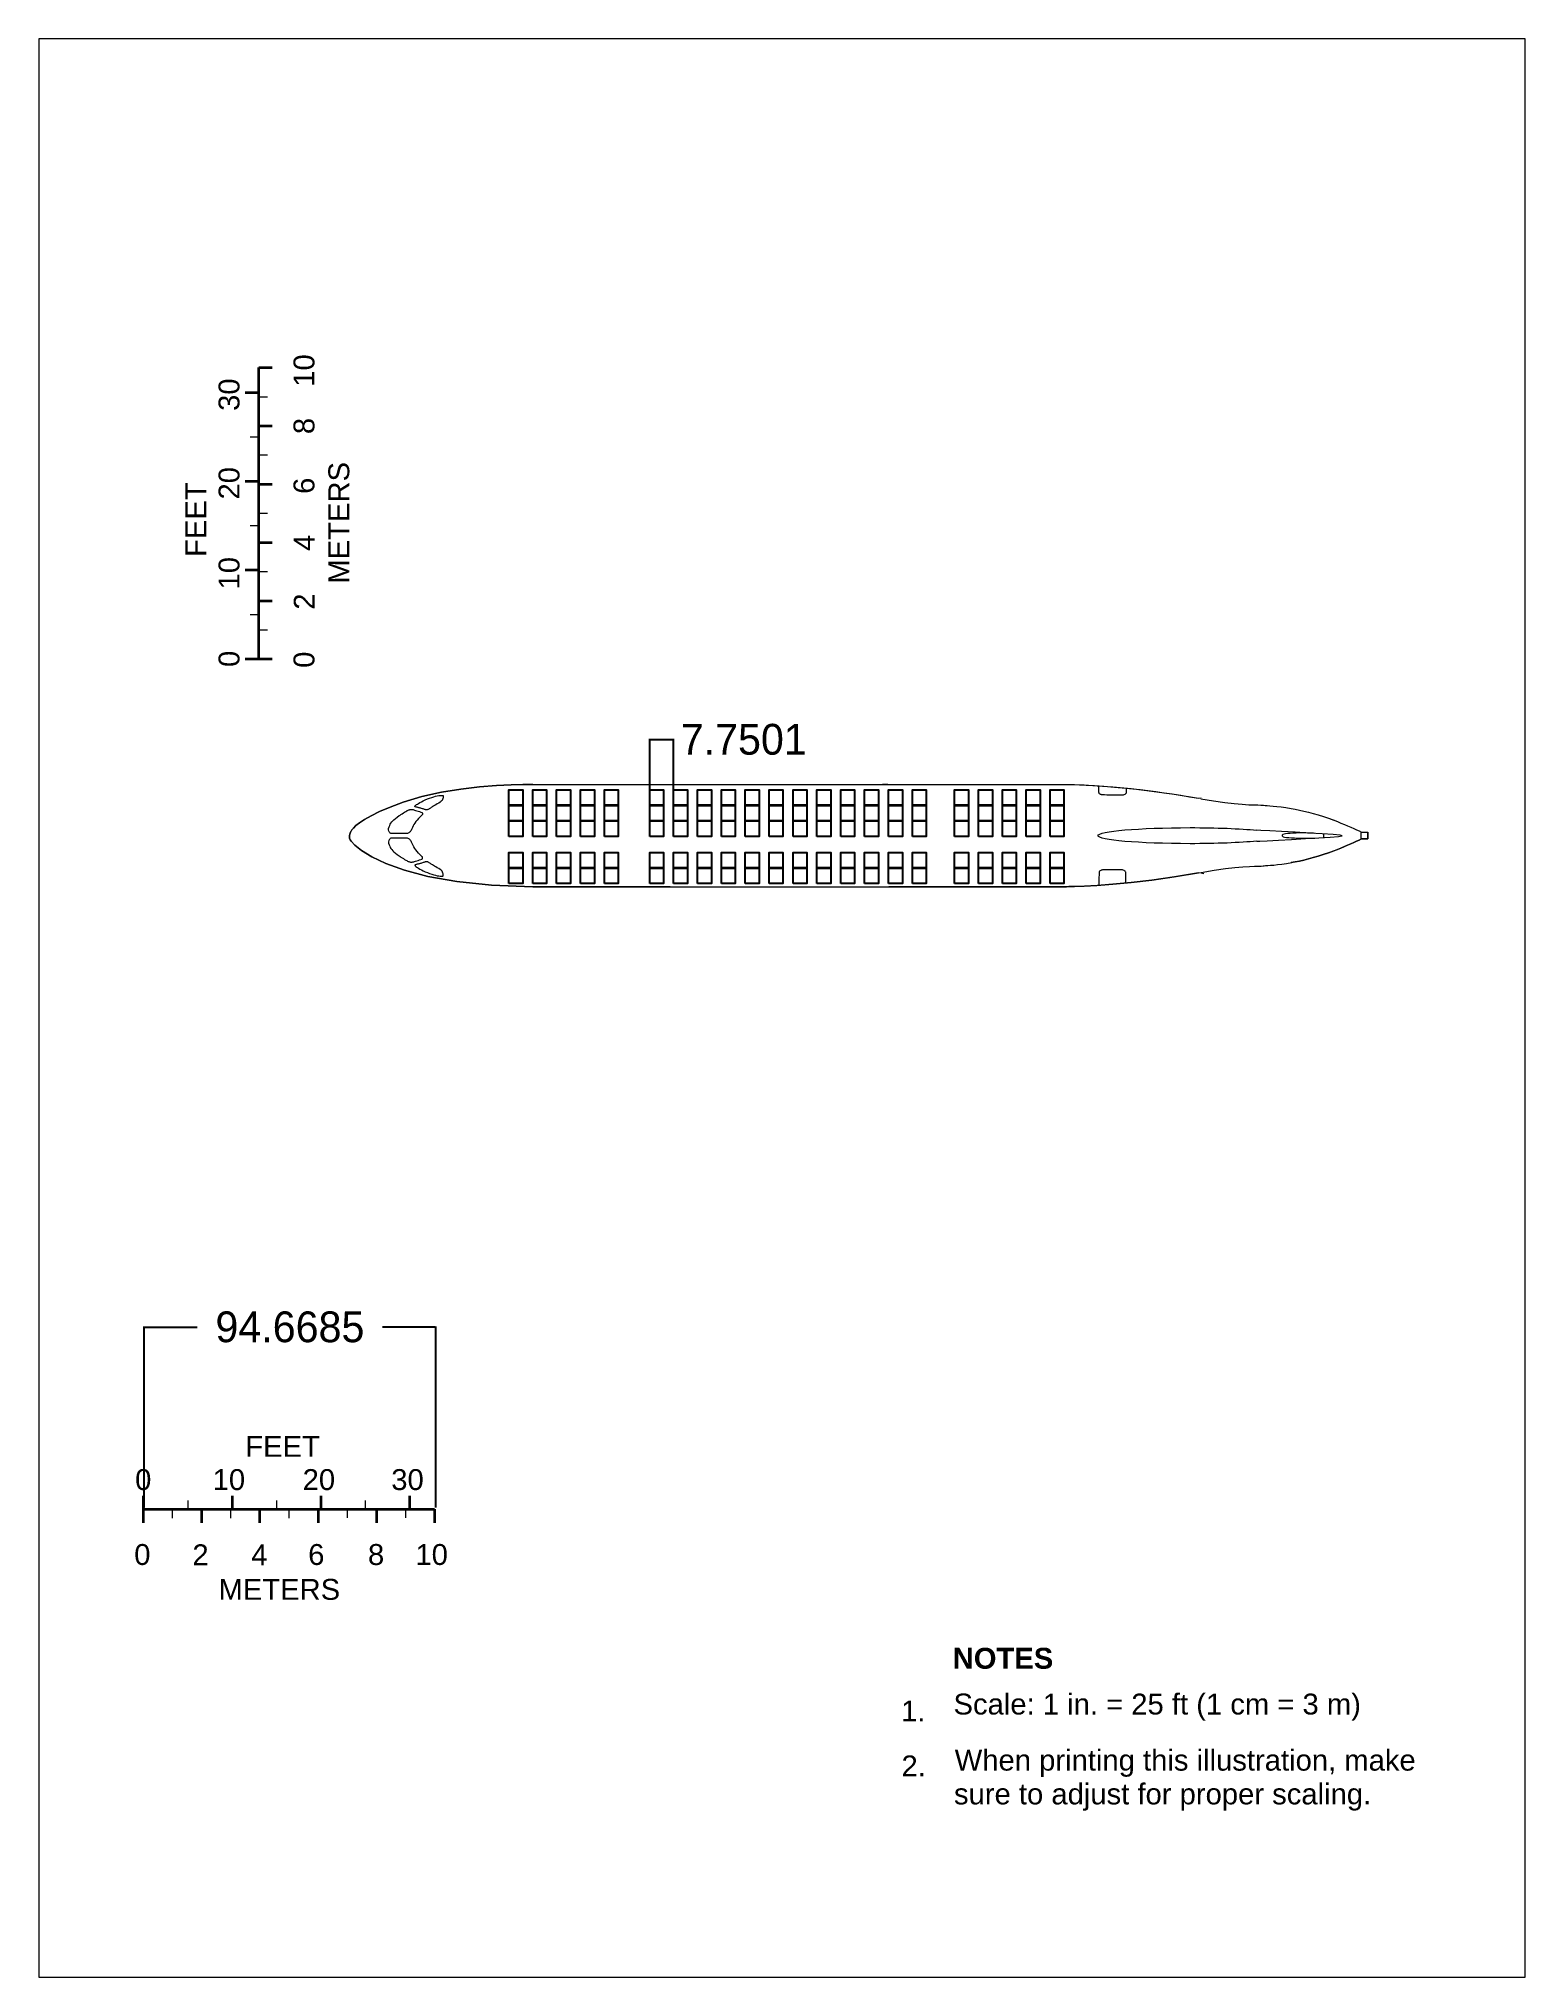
# Model space of a CAD drawing. Header units: inches. Extents: x 65 to 547, y 81 to 711.
import ezdxf

# ---------------------------------------------------------------- set-up
doc = ezdxf.new("R2010")
doc.units = ezdxf.units.IN
doc.header["$MEASUREMENT"] = 0
doc.layers.add('Layer 1', color=7, linetype='Continuous')
doc.dimstyles.get("Standard").update_dxf_attribs({"dimtxt": 0.18, "dimasz": 0.18, "dimexe": 0.18, "dimexo": 0.0625, "dimgap": 0.09, "dimtad": 0, "dimtih": 1, "dimtoh": 1, "dimdec": 4, "dimzin": 0, "dimdsep": 46, "dimtxsty": 'Standard', "dimcen": 0.09, "dimadec": 0, "dimazin": 0, "dimtfac": 1, "dimtdec": 4, "dimtofl": 0, "dimtmove": 0, "dimatfit": 3, "dimfxl": 1, "dimtolj": 1, "dimtzin": 0, "dimarcsym": 0})

# ---------------------------------------------------------------- blocks, each defined once
blk = doc.blocks.new('*D4')
at = {"color": 0, "lineweight": -2, "transparency": 16777216}
for p, q in [((98.97, 233.83), (98.97, 292.61)), ((99.15, 292.43), (116.21, 292.43)), ((193.46, 292.43), (176.39, 292.43)), ((193.64, 233.83), (193.64, 292.61))]:
    blk.add_line(p, q, dxfattribs=at)
at = {"color": 0, "transparency": 16777216}
for points in [[(99.15, 292.46), (99.15, 292.4), (98.97, 292.43)], [(193.46, 292.46), (193.46, 292.4), (193.64, 292.43)]]:
    blk.add_solid(points, dxfattribs=at)
at = {"layer": 'Defpoints', "color": 0, "transparency": 16777216}
for p in [(193.64, 292.43), (98.97, 233.77), (193.64, 233.77)]:
    blk.add_point(p, dxfattribs=at)
at = {"color": 0, "transparency": 16777216, "insert": (146.3, 292.43), "char_height": 10, "attachment_point": 5}
blk.add_mtext('\\A1;94.6685', dxfattribs=at)
blk = doc.blocks.new('*D12')
at = {"color": 0, "lineweight": -2, "transparency": 16777216}
for p, q in [((263.07, 466.88), (263.07, 483.35)), ((263.25, 483.17), (270.64, 483.17)), ((270.82, 466.88), (270.82, 483.35)), ((270.82, 483.17), (271, 483.17))]:
    blk.add_line(p, q, dxfattribs=at)
at = {"color": 0, "transparency": 16777216}
for points in [[(263.25, 483.2), (263.25, 483.14), (263.07, 483.17)], [(270.64, 483.2), (270.64, 483.14), (270.82, 483.17)]]:
    blk.add_solid(points, dxfattribs=at)
at = {"layer": 'Defpoints', "color": 0, "transparency": 16777216}
for p in [(270.82, 483.17), (263.07, 466.82), (270.82, 466.82)]:
    blk.add_point(p, dxfattribs=at)
at = {"color": 0, "transparency": 16777216, "insert": (293.59, 483.17), "char_height": 10, "attachment_point": 5}
blk.add_mtext('\\A1;7.7501', dxfattribs=at)

msp = doc.modelspace()

# ---------------------------------------------------------------- linework, layer by layer
for points in [[(217.35897, 461.81985), (217.35897, 466.81985), (221.85897, 466.81985), (221.85897, 461.81985)], [(225.10907, 461.81985), (225.10907, 466.81985), (229.60907, 466.81985), (229.60907, 461.81985)], [(232.85917, 461.81985), (232.85917, 466.81985), (237.35917, 466.81985), (237.35917, 461.81985)], [(240.60927, 461.81985), (240.60927, 466.81985), (245.10927, 466.81985), (245.10927, 461.81985)], [(248.35937, 461.81985), (248.35937, 466.81985), (252.85937, 466.81985), (252.85937, 461.81985)], [(263.07317, 461.81985), (263.07317, 466.81985), (267.57317, 466.81985), (267.57317, 461.81985)], [(270.82327, 461.81985), (270.82327, 466.81985), (275.32327, 466.81985), (275.32327, 461.81985)], [(278.57337, 461.81985), (278.57337, 466.81985), (283.07337, 466.81985), (283.07337, 461.81985)], [(286.32347, 461.81985), (286.32347, 466.81985), (290.82347, 466.81985), (290.82347, 461.81985)], [(294.07357, 461.81985), (294.07357, 466.81985), (298.57357, 466.81985), (298.57357, 461.81985)], [(301.82367, 461.81985), (301.82367, 466.81985), (306.32367, 466.81985), (306.32367, 461.81985)], [(309.57378, 461.81985), (309.57378, 466.81985), (314.07378, 466.81985), (314.07378, 461.81985)], [(317.32388, 461.81985), (317.32388, 466.81985), (321.82388, 466.81985), (321.82388, 461.81985)], [(325.07398, 461.81985), (325.07398, 466.81985), (329.57398, 466.81985), (329.57398, 461.81985)], [(332.82408, 461.81985), (332.82408, 466.81985), (337.32408, 466.81985), (337.32408, 461.81985)], [(340.57418, 461.81985), (340.57418, 466.81985), (345.07418, 466.81985), (345.07418, 461.81985)], [(348.32428, 461.81985), (348.32428, 466.81985), (352.82428, 466.81985), (352.82428, 461.81985)], [(362.01327, 461.81985), (362.01327, 466.81985), (366.51327, 466.81985), (366.51327, 461.81985)], [(369.76337, 461.81985), (369.76337, 466.81985), (374.26337, 466.81985), (374.26337, 461.81985)], [(377.51347, 461.81985), (377.51347, 466.81985), (382.01347, 466.81985), (382.01347, 461.81985)], [(385.26357, 461.81985), (385.26357, 466.81985), (389.76357, 466.81985), (389.76357, 461.81985)], [(393.01367, 461.81985), (393.01367, 466.81985), (397.51367, 466.81985), (397.51367, 461.81985)], [(217.35897, 456.76632), (217.35897, 461.76632), (221.85897, 461.76632), (221.85897, 456.76632)], [(225.10907, 456.76632), (225.10907, 461.76632), (229.60907, 461.76632), (229.60907, 456.76632)], [(232.85917, 456.76632), (232.85917, 461.76632), (237.35917, 461.76632), (237.35917, 456.76632)], [(240.60927, 456.76632), (240.60927, 461.76632), (245.10927, 461.76632), (245.10927, 456.76632)], [(248.35937, 456.76632), (248.35937, 461.76632), (252.85937, 461.76632), (252.85937, 456.76632)], [(263.07317, 456.76632), (263.07317, 461.76632), (267.57317, 461.76632), (267.57317, 456.76632)], [(270.82327, 456.76632), (270.82327, 461.76632), (275.32327, 461.76632), (275.32327, 456.76632)], [(278.57337, 456.76632), (278.57337, 461.76632), (283.07337, 461.76632), (283.07337, 456.76632)], [(286.32347, 456.76632), (286.32347, 461.76632), (290.82347, 461.76632), (290.82347, 456.76632)], [(294.07357, 456.76632), (294.07357, 461.76632), (298.57357, 461.76632), (298.57357, 456.76632)], [(301.82367, 456.76632), (301.82367, 461.76632), (306.32367, 461.76632), (306.32367, 456.76632)], [(309.57378, 456.76632), (309.57378, 461.76632), (314.07378, 461.76632), (314.07378, 456.76632)], [(317.32388, 456.76632), (317.32388, 461.76632), (321.82388, 461.76632), (321.82388, 456.76632)], [(325.07398, 456.76632), (325.07398, 461.76632), (329.57398, 461.76632), (329.57398, 456.76632)], [(332.82408, 456.76632), (332.82408, 461.76632), (337.32408, 461.76632), (337.32408, 456.76632)], [(340.57418, 456.76632), (340.57418, 461.76632), (345.07418, 461.76632), (345.07418, 456.76632)], [(348.32428, 456.76632), (348.32428, 461.76632), (352.82428, 461.76632), (352.82428, 456.76632)], [(362.01327, 456.76632), (362.01327, 461.76632), (366.51327, 461.76632), (366.51327, 456.76632)], [(369.76337, 456.76632), (369.76337, 461.76632), (374.26337, 461.76632), (374.26337, 456.76632)], [(377.51347, 456.76632), (377.51347, 461.76632), (382.01347, 461.76632), (382.01347, 456.76632)], [(385.26357, 456.76632), (385.26357, 461.76632), (389.76357, 461.76632), (389.76357, 456.76632)], [(393.01367, 456.76632), (393.01367, 461.76632), (397.51367, 461.76632), (397.51367, 456.76632)], [(217.35897, 451.7128), (217.35897, 456.7128), (221.85897, 456.7128), (221.85897, 451.7128)], [(225.10907, 451.7128), (225.10907, 456.7128), (229.60907, 456.7128), (229.60907, 451.7128)], [(232.85917, 451.7128), (232.85917, 456.7128), (237.35917, 456.7128), (237.35917, 451.7128)], [(240.60927, 451.7128), (240.60927, 456.7128), (245.10927, 456.7128), (245.10927, 451.7128)], [(248.35937, 451.7128), (248.35937, 456.7128), (252.85937, 456.7128), (252.85937, 451.7128)], [(263.07317, 451.7128), (263.07317, 456.7128), (267.57317, 456.7128), (267.57317, 451.7128)], [(270.82327, 451.7128), (270.82327, 456.7128), (275.32327, 456.7128), (275.32327, 451.7128)], [(278.57337, 451.7128), (278.57337, 456.7128), (283.07337, 456.7128), (283.07337, 451.7128)], [(286.32347, 451.7128), (286.32347, 456.7128), (290.82347, 456.7128), (290.82347, 451.7128)], [(294.07357, 451.7128), (294.07357, 456.7128), (298.57357, 456.7128), (298.57357, 451.7128)], [(301.82367, 451.7128), (301.82367, 456.7128), (306.32367, 456.7128), (306.32367, 451.7128)], [(309.57378, 451.7128), (309.57378, 456.7128), (314.07378, 456.7128), (314.07378, 451.7128)], [(317.32388, 451.7128), (317.32388, 456.7128), (321.82388, 456.7128), (321.82388, 451.7128)], [(325.07398, 451.7128), (325.07398, 456.7128), (329.57398, 456.7128), (329.57398, 451.7128)], [(332.82408, 451.7128), (332.82408, 456.7128), (337.32408, 456.7128), (337.32408, 451.7128)], [(340.57418, 451.7128), (340.57418, 456.7128), (345.07418, 456.7128), (345.07418, 451.7128)], [(348.32428, 451.7128), (348.32428, 456.7128), (352.82428, 456.7128), (352.82428, 451.7128)], [(362.01327, 451.7128), (362.01327, 456.7128), (366.51327, 456.7128), (366.51327, 451.7128)], [(369.76337, 451.7128), (369.76337, 456.7128), (374.26337, 456.7128), (374.26337, 451.7128)], [(377.51347, 451.7128), (377.51347, 456.7128), (382.01347, 456.7128), (382.01347, 451.7128)], [(385.26357, 451.7128), (385.26357, 456.7128), (389.76357, 456.7128), (389.76357, 451.7128)], [(393.01367, 451.7128), (393.01367, 456.7128), (397.51367, 456.7128), (397.51367, 451.7128)], [(217.35897, 441.47007), (217.35897, 446.47007), (221.85897, 446.47007), (221.85897, 441.47007)], [(217.35897, 436.41654), (217.35897, 441.41654), (221.85897, 441.41654), (221.85897, 436.41654)], [(225.10907, 441.47007), (225.10907, 446.47007), (229.60907, 446.47007), (229.60907, 441.47007)], [(225.10907, 436.41654), (225.10907, 441.41654), (229.60907, 441.41654), (229.60907, 436.41654)], [(232.85917, 441.47007), (232.85917, 446.47007), (237.35917, 446.47007), (237.35917, 441.47007)], [(232.85917, 436.41654), (232.85917, 441.41654), (237.35917, 441.41654), (237.35917, 436.41654)], [(240.60927, 441.47007), (240.60927, 446.47007), (245.10927, 446.47007), (245.10927, 441.47007)], [(240.60927, 436.41654), (240.60927, 441.41654), (245.10927, 441.41654), (245.10927, 436.41654)], [(248.35937, 441.47007), (248.35937, 446.47007), (252.85937, 446.47007), (252.85937, 441.47007)], [(248.35937, 436.41654), (248.35937, 441.41654), (252.85937, 441.41654), (252.85937, 436.41654)], [(263.07317, 441.47007), (263.07317, 446.47007), (267.57317, 446.47007), (267.57317, 441.47007)], [(263.07317, 436.41654), (263.07317, 441.41654), (267.57317, 441.41654), (267.57317, 436.41654)], [(270.82327, 441.47007), (270.82327, 446.47007), (275.32327, 446.47007), (275.32327, 441.47007)], [(270.82327, 436.41654), (270.82327, 441.41654), (275.32327, 441.41654), (275.32327, 436.41654)], [(278.57337, 441.47007), (278.57337, 446.47007), (283.07337, 446.47007), (283.07337, 441.47007)], [(278.57337, 436.41654), (278.57337, 441.41654), (283.07337, 441.41654), (283.07337, 436.41654)], [(286.32347, 441.47007), (286.32347, 446.47007), (290.82347, 446.47007), (290.82347, 441.47007)], [(286.32347, 436.41654), (286.32347, 441.41654), (290.82347, 441.41654), (290.82347, 436.41654)], [(294.07357, 441.47007), (294.07357, 446.47007), (298.57357, 446.47007), (298.57357, 441.47007)], [(294.07357, 436.41654), (294.07357, 441.41654), (298.57357, 441.41654), (298.57357, 436.41654)], [(301.82367, 441.47007), (301.82367, 446.47007), (306.32367, 446.47007), (306.32367, 441.47007)], [(301.82367, 436.41654), (301.82367, 441.41654), (306.32367, 441.41654), (306.32367, 436.41654)], [(309.57378, 441.47007), (309.57378, 446.47007), (314.07378, 446.47007), (314.07378, 441.47007)], [(309.57378, 436.41654), (309.57378, 441.41654), (314.07378, 441.41654), (314.07378, 436.41654)], [(317.32388, 441.47007), (317.32388, 446.47007), (321.82388, 446.47007), (321.82388, 441.47007)], [(317.32388, 436.41654), (317.32388, 441.41654), (321.82388, 441.41654), (321.82388, 436.41654)], [(325.07398, 441.47007), (325.07398, 446.47007), (329.57398, 446.47007), (329.57398, 441.47007)], [(325.07398, 436.41654), (325.07398, 441.41654), (329.57398, 441.41654), (329.57398, 436.41654)], [(332.82408, 441.47007), (332.82408, 446.47007), (337.32408, 446.47007), (337.32408, 441.47007)], [(332.82408, 436.41654), (332.82408, 441.41654), (337.32408, 441.41654), (337.32408, 436.41654)], [(340.57418, 441.47007), (340.57418, 446.47007), (345.07418, 446.47007), (345.07418, 441.47007)], [(340.57418, 436.41654), (340.57418, 441.41654), (345.07418, 441.41654), (345.07418, 436.41654)], [(348.32428, 441.47007), (348.32428, 446.47007), (352.82428, 446.47007), (352.82428, 441.47007)], [(348.32428, 436.41654), (348.32428, 441.41654), (352.82428, 441.41654), (352.82428, 436.41654)], [(362.01327, 441.47007), (362.01327, 446.47007), (366.51327, 446.47007), (366.51327, 441.47007)], [(362.01327, 436.41654), (362.01327, 441.41654), (366.51327, 441.41654), (366.51327, 436.41654)], [(369.76337, 441.47007), (369.76337, 446.47007), (374.26337, 446.47007), (374.26337, 441.47007)], [(369.76337, 436.41654), (369.76337, 441.41654), (374.26337, 441.41654), (374.26337, 436.41654)], [(377.51347, 441.47007), (377.51347, 446.47007), (382.01347, 446.47007), (382.01347, 441.47007)], [(377.51347, 436.41654), (377.51347, 441.41654), (382.01347, 441.41654), (382.01347, 436.41654)], [(385.26357, 441.47007), (385.26357, 446.47007), (389.76357, 446.47007), (389.76357, 441.47007)], [(385.26357, 436.41654), (385.26357, 441.41654), (389.76357, 441.41654), (389.76357, 436.41654)], [(393.01367, 441.47007), (393.01367, 446.47007), (397.51367, 446.47007), (397.51367, 441.47007)], [(393.01367, 436.41654), (393.01367, 441.41654), (397.51367, 441.41654), (397.51367, 436.41654)]]:
    msp.add_lwpolyline(points, close=True)
at = {"layer": 'Layer 1', "lineweight": 0}
for p, q in [((189.12362, 464.64698), (195.45565, 466.04639)), ((195.45565, 466.04639), (201.78133, 467.06397)), ((201.78133, 467.06397), (207.84285, 467.75733)), ((207.84285, 467.75733), (213.38192, 468.18994)), ((213.38192, 468.18994), (218.14022, 468.42041)), ((218.14022, 468.42041), (221.85848, 468.50928)), ((221.85848, 468.50928), (224.27938, 468.51905)), ((224.27938, 468.51905), (225.14363, 468.5083)), ((225.14363, 468.5083), (225.20467, 468.5083)), ((225.20467, 468.5083), (225.63192, 468.50928)), ((225.63192, 468.50928), (226.79158, 468.50928)), ((226.79158, 468.50928), (229.05037, 468.51026)), ((229.05037, 468.51026), (232.77401, 468.51221)), ((232.77401, 468.51221), (238.32918, 468.51514)), ((238.32918, 468.51514), (246.08162, 468.51905)), ((246.08162, 468.51905), (256.39803, 468.5249)), ((256.39803, 468.5249), (269.64412, 468.53174)), ((338.76424, 468.76905), (339.6119, 468.69483)), ((339.6119, 468.69483), (340.34334, 468.62647)), ((340.34334, 468.62647), (340.92537, 468.56787)), ((340.92537, 468.56787), (398.3702, 468.59815)), ((398.3702, 468.59815), (398.64363, 468.59522)), ((398.64363, 468.59522), (399.44637, 468.58057)), ((399.44637, 468.58057), (400.75106, 468.54541)), ((400.75106, 468.54541), (402.53133, 468.47998)), ((402.53133, 468.47998), (404.75887, 468.37549)), ((404.75887, 468.37549), (407.40731, 468.22412)), ((407.40731, 468.22412), (410.45028, 468.01514)), ((410.45028, 468.01514), (413.85946, 467.74073)), ((413.85946, 467.74073), (417.60848, 467.39112)), ((417.60848, 467.39112), (419.88875, 467.15381)), ((419.88875, 467.15381), (422.26668, 466.88721)), ((422.26668, 466.88721), (424.73543, 466.59131)), ((424.73543, 466.59131), (427.29012, 466.26221)), ((427.29012, 466.26221), (429.92586, 465.90088)), ((429.92586, 465.90088), (432.63875, 465.50342)), ((172.62459, 458.39405), (175.37117, 459.7378)), ((175.37117, 459.7378), (178.81649, 461.20948)), ((178.81649, 461.20948), (183.04451, 462.80323)), ((183.04451, 462.80323), (189.12362, 464.64698)), ((432.63875, 465.50342), (435.42098, 465.06885)), ((435.42098, 465.06885), (438.27059, 464.59619)), ((438.27059, 464.59619), (441.17977, 464.0835)), ((441.17977, 464.0835), (442.07528, 464.21338)), ((471.26766, 460.78174), (472.57235, 460.53858)), ((472.57235, 460.53858), (473.94344, 460.25733)), ((473.94344, 460.25733), (475.37801, 459.93408)), ((475.37801, 459.93408), (476.87313, 459.56494)), ((476.87313, 459.56494), (478.42586, 459.14795)), ((165.86092, 452.80908), (165.9825, 453.09229)), ((165.9825, 453.09229), (166.08162, 453.28272)), ((166.08162, 453.28272), (166.13094, 453.36573)), ((166.13094, 453.36573), (166.44393, 453.81104)), ((166.44393, 453.81104), (166.95321, 454.42237)), ((166.95321, 454.42237), (167.74178, 455.19287)), ((167.74178, 455.19287), (168.89412, 456.11475)), ((168.89412, 456.11475), (170.49373, 457.18408)), ((170.49373, 457.18408), (172.62459, 458.39405)), ((478.42586, 459.14795), (480.03231, 458.68018)), ((480.03231, 458.68018), (481.68953, 458.15674)), ((481.68953, 458.15674), (483.39461, 457.57569)), ((483.39461, 457.57569), (485.14461, 456.93408)), ((485.14461, 456.93408), (486.28231, 456.49365)), ((486.28231, 456.49365), (487.40535, 456.04541)), ((487.40535, 456.04541), (488.50301, 455.59522)), ((488.50301, 455.59522), (489.56844, 455.146)), ((489.56844, 455.146), (490.59188, 454.70362)), ((490.59188, 454.70362), (491.56746, 454.27198)), ((491.56746, 454.27198), (492.48543, 453.85694)), ((492.48543, 453.85694), (493.33797, 453.46143)), ((493.33797, 453.46143), (494.11629, 453.09229)), ((494.11629, 453.09229), (496.09481, 453.04932)), ((165.63143, 451.57666), (165.65828, 452.03565)), ((165.69002, 451.09326), (165.63143, 451.57666)), ((165.65828, 452.03565), (165.74373, 452.45166)), ((165.86141, 450.6001), (165.69002, 451.09326)), ((165.74373, 452.45166), (165.86092, 452.80908)), ((166.17244, 450.11426), (165.86141, 450.6001)), ((167.37508, 448.87647), (166.17244, 450.11426)), ((169.54549, 447.15625), (167.37508, 448.87647)), ((172.84237, 445.11768), (169.54549, 447.15625)), ((485.14461, 447.04492), (483.38875, 446.40088)), ((486.28231, 447.48535), (485.14461, 447.04492)), ((487.40535, 447.93311), (486.28231, 447.48535)), ((488.50301, 448.38428), (487.40535, 447.93311)), ((489.56844, 448.83301), (488.50301, 448.38428)), ((490.59188, 449.27539), (489.56844, 448.83301)), ((491.56746, 449.70655), (490.59188, 449.27539)), ((492.48543, 450.12207), (491.56746, 449.70655)), ((493.33797, 450.51709), (492.48543, 450.12207)), ((494.11629, 450.88623), (493.33797, 450.51709)), ((496.09481, 450.88623), (494.11629, 450.88623)), ((496.09481, 453.04932), (496.09481, 450.88623)), ((177.42342, 442.92481), (172.84237, 445.11768)), ((183.44783, 440.74121), (177.42342, 442.92481)), ((191.07332, 438.73145), (183.44783, 440.74121)), ((472.53524, 443.43408), (471.2286, 443.1919)), ((473.90926, 443.71533), (472.53524, 443.43408)), ((475.34774, 444.03858), (473.90926, 443.71533)), ((476.84676, 444.40723), (475.34774, 444.03858)), ((478.40438, 444.82471), (476.84676, 444.40723)), ((480.01571, 445.29395), (478.40438, 444.82471)), ((481.67879, 445.81836), (480.01571, 445.29395)), ((483.38875, 446.40088), (481.67879, 445.81836)), ((200.45906, 437.0586), (191.07332, 438.73145)), ((211.76278, 435.88721), (200.45906, 437.0586)), ((225.14363, 435.38135), (211.76278, 435.88721)), ((225.20467, 435.38135), (225.14363, 435.38135)), ((225.6324, 435.38135), (225.20467, 435.38135)), ((226.79305, 435.38135), (225.6324, 435.38135)), ((229.0533, 435.38184), (226.79305, 435.38135)), ((232.77938, 435.38233), (229.0533, 435.38184)), ((238.33846, 435.3833), (232.77938, 435.38233)), ((246.09676, 435.38477), (238.33846, 435.3833)), ((256.42049, 435.38623), (246.09676, 435.38477)), ((269.67635, 435.38819), (256.42049, 435.38623)), ((341.17928, 435.35157), (340.63631, 435.29395)), ((341.40975, 435.38135), (341.17928, 435.35157)), ((341.4283, 435.38233), (341.40975, 435.38135)), ((341.40975, 435.38135), (341.40975, 435.38135)), ((398.3702, 435.38184), (341.4283, 435.38233)), ((399.0743, 435.3916), (398.3702, 435.38184)), ((401.03328, 435.44336), (399.0743, 435.3916)), ((404.14363, 435.57227), (401.03328, 435.44336)), ((408.30184, 435.8125), (404.14363, 435.57227)), ((413.40535, 436.19873), (408.30184, 435.8125)), ((419.34774, 436.76563), (413.40535, 436.19873)), ((426.02742, 437.54785), (419.34774, 436.76563)), ((433.33895, 438.57959), (426.02742, 437.54785)), ((441.17977, 439.896), (433.33895, 438.57959)), ((442.08406, 439.76416), (441.17977, 439.896)), ((442.88485, 439.53809), (442.08406, 439.76416))]:
    msp.add_line(p, q, dxfattribs=at)
msp.add_lwpolyline([(64.79883, 81.35254), (547.20117, 81.35254), (547.20117, 710.64697), (64.79883, 710.64697), (64.79883, 81.35254)], dxfattribs=at)
at = {"layer": 'Layer 1', "color": 7, "lineweight": 5}
msp.add_lwpolyline([(64.79883, 81.35254), (547.20117, 81.35254), (547.20117, 710.64697), (64.79883, 710.64697), (64.79883, 81.35254)], dxfattribs=at)
at = {"layer": 'Layer 1', "color": 7, "lineweight": 35}
for points in [[(136.16797, 509.34961), (136.16797, 603.92285)], [(136.16797, 603.92285), (140.56299, 603.92285)], [(131.77344, 595.77051), (136.16797, 595.77051)], [(136.16797, 585.00391), (140.56299, 585.00391)], [(131.77344, 567.0293), (136.16797, 567.0293)], [(136.21191, 566.0625), (140.58496, 566.0625)], [(136.21191, 547.12158), (140.58496, 547.12158)], [(131.77344, 538.20068), (136.16797, 538.20068)], [(136.21191, 528.22461), (140.58496, 528.22461)], [(131.77344, 509.34961), (136.16797, 509.34961)], [(136.16797, 509.34961), (140.56299, 509.34961)], [(98.68164, 237.6709), (98.68164, 233.27637)], [(98.68164, 233.27637), (193.25488, 233.27637)], [(98.68164, 233.27637), (98.68164, 228.88184)], [(117.55664, 233.23242), (117.55664, 228.85938)], [(127.55469, 237.6709), (127.55469, 233.27637)], [(136.47559, 233.23242), (136.47559, 228.85938)], [(155.41699, 233.23242), (155.41699, 228.85938)], [(156.36182, 237.6709), (156.36182, 233.27637)], [(174.35791, 233.27637), (174.35791, 228.88184)], [(185.125, 237.6709), (185.125, 233.27637)], [(193.25488, 233.27637), (193.25488, 228.88184)]]:
    msp.add_lwpolyline(points, dxfattribs=at)
at = {"layer": 'Layer 1', "color": 7, "lineweight": 18}
for points in [[(136.16797, 594.45215), (139.00293, 594.45215)], [(133.35547, 581.3999), (136.16797, 581.3999)], [(136.16797, 575.5332), (139.00293, 575.5332)], [(136.21191, 556.59229), (139.0249, 556.59229)], [(133.35547, 552.61475), (136.16797, 552.61475)], [(136.21191, 537.67334), (139.0249, 537.67334)], [(133.35547, 523.78613), (136.16797, 523.78613)], [(136.21191, 518.77588), (139.0249, 518.77588)], [(225.14363, 468.5083), (224.27938, 468.51905), (221.85897, 468.50928), (218.14022, 468.42041), (213.3824, 468.18994), (207.84334, 467.75733), (201.78182, 467.06397), (195.45565, 466.04639), (189.1241, 464.64698), (183.045, 462.80323), (178.81649, 461.20948), (175.37117, 459.7378), (172.62508, 458.39405), (170.49422, 457.18506), (168.89412, 456.11573), (167.74227, 455.19287), (166.95321, 454.42237), (166.44442, 453.81201), (166.13143, 453.36573), (166.08211, 453.28272), (165.98299, 453.09229), (165.86141, 452.80908), (165.74422, 452.45166), (165.65877, 452.03565), (165.63192, 451.57666), (165.69051, 451.09326), (165.8619, 450.6001), (166.17293, 450.11475), (167.37557, 448.87647), (169.54598, 447.15625), (172.84237, 445.11768), (177.42391, 442.92481), (183.44783, 440.74121), (191.07381, 438.73145), (200.45955, 437.0586), (211.76326, 435.88721), (225.14363, 435.38135)], [(225.14363, 468.5083), (269.65438, 468.53174)], [(269.64461, 468.53174), (340.92537, 468.56787)], [(340.92537, 468.56787), (398.3702, 468.59815)], [(398.3702, 468.59815), (398.64363, 468.59522), (399.44637, 468.58057), (400.75106, 468.54541), (402.53133, 468.47998), (404.75887, 468.37549), (407.40731, 468.22412), (410.4493, 468.01514), (413.85848, 467.74073), (417.6075, 467.39112)], [(398.3702, 468.59815), (399.04012, 468.58838), (400.9786, 468.53565), (404.08016, 468.40674), (408.23934, 468.16651), (413.34871, 467.77979), (419.30379, 467.2124), (425.99813, 466.43018), (433.32528, 465.39893), (441.17879, 464.0835)], [(398.3702, 468.59815), (398.64363, 468.59522), (399.44735, 468.58057), (400.75203, 468.54444), (402.53231, 468.47998), (404.75985, 468.37549), (407.40828, 468.22412), (410.45125, 468.01514), (413.86043, 467.74073), (417.60946, 467.39112)], [(417.64461, 467.38819), (417.64461, 467.14014), (417.64559, 466.88916), (417.64559, 466.646), (417.64656, 466.41748), (417.64656, 466.21143), (417.64754, 466.0376), (417.64754, 465.90283), (417.64754, 465.81592), (417.64852, 465.78565), (417.64266, 465.76319), (417.62215, 465.70459), (417.57723, 465.61768), (417.4991, 465.51416), (417.37899, 465.40479), (417.21004, 465.29834), (416.98153, 465.20655), (416.68563, 465.13819), (416.31356, 465.10401), (415.79696, 465.09619), (415.0577, 465.09619), (414.17196, 465.10205), (413.2159, 465.1128), (412.26375, 465.12549), (411.39266, 465.13916), (410.67684, 465.15088), (410.19149, 465.15869), (410.01278, 465.1626), (409.97664, 465.16846), (409.87899, 465.18897), (409.73738, 465.2251), (409.56746, 465.27588), (409.3868, 465.34424), (409.21102, 465.43018), (409.05965, 465.53467), (408.94735, 465.65869), (408.89071, 465.8042), (408.87606, 465.94873), (408.86531, 466.146), (408.85653, 466.38526), (408.85164, 466.65772), (408.84774, 466.95069), (408.84676, 467.25537), (408.84774, 467.56006), (408.84969, 467.85596), (408.85262, 468.13135)], [(186.21932, 460.41065), (186.29696, 460.39014), (186.47518, 460.33643), (186.73836, 460.25635), (187.07088, 460.15186), (187.45613, 460.02979), (187.87899, 459.89307), (188.32283, 459.74756), (188.77205, 459.59619), (189.21004, 459.44483), (189.23836, 459.41944), (189.26912, 459.36573), (189.2994, 459.28955), (189.32381, 459.19678), (189.33895, 459.09326), (189.33992, 458.98487), (189.32235, 458.87842), (189.28231, 458.77881), (189.21541, 458.6919), (188.60994, 458.10205), (188.07186, 457.54053), (187.59822, 457.00733), (187.18465, 456.49756), (186.82869, 456.00928), (186.52596, 455.54053), (186.27352, 455.08643), (186.06746, 454.646), (185.90438, 454.21533), (185.79207, 453.93701), (185.64803, 453.6753), (185.47811, 453.43506), (185.2867, 453.21924), (185.07918, 453.03076), (184.86043, 452.87647), (184.63485, 452.75733), (184.40828, 452.67823), (184.18514, 452.64405), (183.86727, 452.63623), (183.33309, 452.63135), (182.65047, 452.6294), (181.88631, 452.62842), (181.10946, 452.6294), (180.38729, 452.63135), (179.78719, 452.6333), (179.37752, 452.63428), (179.22615, 452.63526), (179.1783, 452.65088), (179.05428, 452.70264), (178.88387, 452.80127), (178.69539, 452.95362), (178.51863, 453.16944), (178.3824, 453.4585), (178.316, 453.82764), (178.34822, 454.28662), (178.50887, 454.84424), (178.68563, 455.27198), (178.87703, 455.66162), (179.09774, 456.02783), (179.36141, 456.3833), (179.68123, 456.74073), (180.07088, 457.11377), (180.545, 457.51514), (181.11678, 457.96045), (181.79988, 458.46045), (182.03133, 458.61768), (182.35164, 458.82471), (182.72957, 459.06201), (183.13436, 459.31299), (183.53524, 459.55908), (183.90096, 459.78272), (184.20076, 459.96436), (184.4034, 460.08643), (184.47762, 460.13135), (184.69539, 460.21631), (184.88533, 460.29053), (185.05721, 460.35303), (185.21981, 460.40283), (185.38192, 460.43799), (185.55428, 460.45752), (185.74471, 460.46045), (185.96346, 460.44483), (186.21932, 460.41065)], [(190.31453, 460.36475), (190.29061, 460.37256), (190.22078, 460.39502), (190.10897, 460.43115), (189.95809, 460.47901), (189.77156, 460.53858), (189.55281, 460.60791), (189.30526, 460.68604), (189.03231, 460.77198), (188.73738, 460.86475), (188.54061, 460.92334), (188.34285, 460.97803), (188.14559, 461.02881), (187.95125, 461.07666), (187.7618, 461.12256), (187.57918, 461.16553), (187.40584, 461.20655), (187.24324, 461.24658), (187.09383, 461.28467), (186.95174, 461.34424), (186.88338, 461.42041), (186.87313, 461.50537), (186.90584, 461.59522), (186.96639, 461.68213), (187.03963, 461.76123), (187.11092, 461.82471), (187.16463, 461.86768), (187.18563, 461.8833), (187.24178, 461.92334), (187.40535, 462.03467), (187.66854, 462.20752), (188.02303, 462.4292), (188.46199, 462.68701), (188.97762, 462.97119), (189.5616, 463.26905), (190.20662, 463.56787), (190.90487, 463.85889), (191.63143, 464.1294), (192.32235, 464.36377), (192.97322, 464.56201), (193.58065, 464.7251), (194.14119, 464.85205), (194.65047, 464.94385), (195.10506, 465.00049), (195.50154, 465.02295), (195.83553, 465.01221), (195.92977, 464.98975), (195.99666, 464.94776), (196.0411, 464.89112), (196.06649, 464.82666), (196.07772, 464.76026), (196.07869, 464.69873), (196.0743, 464.646), (196.06844, 464.61084), (196.06551, 464.59815), (196.06649, 464.55225), (196.05965, 464.42432), (196.03182, 464.23096), (195.96981, 463.9878), (195.85946, 463.7085), (195.68758, 463.40967), (195.44051, 463.10596), (195.10506, 462.81397), (194.66707, 462.54737), (194.12069, 462.26514), (193.64901, 462.00733), (193.2452, 461.77198), (192.90242, 461.56201), (192.61434, 461.37451), (192.37459, 461.2124), (192.17635, 461.07373), (192.01326, 460.96045), (191.8785, 460.87061), (191.69588, 460.7544), (191.52303, 460.64502), (191.35653, 460.54541), (191.19344, 460.46045), (191.03035, 460.39307), (190.86434, 460.34619), (190.69149, 460.32373), (190.50936, 460.32862), (190.31453, 460.36475)], [(441.89461, 463.95069), (446.08211, 463.23194), (449.70223, 462.7085), (452.78914, 462.34912), (455.37606, 462.12158), (457.49422, 461.99365), (459.17879, 461.93311), (460.46199, 461.90772), (461.37606, 461.88526), (461.95516, 461.83448), (462.26571, 461.79834), (462.77547, 461.76221), (463.47664, 461.71631), (464.36043, 461.65381), (465.41805, 461.56494), (466.64168, 461.4419), (468.02254, 461.27686), (469.55184, 461.06201), (471.22274, 460.78858)], [(471.24422, 460.78467), (472.54988, 460.54248), (473.92293, 460.26123), (475.36043, 459.93799), (476.8575, 459.56885), (478.41317, 459.15186), (480.02254, 458.68311), (481.6827, 458.15967), (483.39168, 457.57764), (485.14363, 456.93408), (486.28231, 456.49365), (487.40438, 456.04541), (488.50203, 455.59522), (489.56746, 455.146), (490.59188, 454.70362), (491.56746, 454.27198), (492.48543, 453.85694), (493.33699, 453.4624), (494.11531, 453.09229)], [(460.10653, 450.15332), (461.02645, 450.19824), (463.49715, 450.32129), (467.08504, 450.50537), (471.3575, 450.73242), (475.88094, 450.98487), (480.22078, 451.24561), (483.94539, 451.49658), (486.6202, 451.72022), (487.81258, 451.89893), (487.14071, 452.07276), (484.83309, 452.29444), (481.33211, 452.54541), (477.08113, 452.81104), (472.52449, 453.07178), (468.10555, 453.31201), (464.26668, 453.51416), (461.45223, 453.66162), (460.10653, 453.73682)], [(493.97762, 450.79444), (493.97762, 453.09522)], [(494.11629, 453.09229), (496.09481, 453.04932)], [(186.21932, 443.39746), (186.29696, 443.41846), (186.47518, 443.47168), (186.73836, 443.55225), (187.07088, 443.65625), (187.45613, 443.77832), (187.87899, 443.91504), (188.32283, 444.06104), (188.77205, 444.21192), (189.21004, 444.36377), (189.23836, 444.38867), (189.26912, 444.44239), (189.2994, 444.51856), (189.32381, 444.61182), (189.33895, 444.71533), (189.33992, 444.82324), (189.32235, 444.93018), (189.28231, 445.02979), (189.21541, 445.11621), (188.60994, 445.70655), (188.07186, 446.26709), (187.59822, 446.80078), (187.18465, 447.31055), (186.82869, 447.79883), (186.52596, 448.26807), (186.27352, 448.72168), (186.06746, 449.1626), (185.90438, 449.59326), (185.79207, 449.87158), (185.64803, 450.13282), (185.47811, 450.37354), (185.2867, 450.58936), (185.07918, 450.77686), (184.86043, 450.93213), (184.63485, 451.0503), (184.40828, 451.1294), (184.18514, 451.16358), (183.86727, 451.17139), (183.33309, 451.17627), (182.65047, 451.1792), (181.88631, 451.1792), (181.10946, 451.17823), (180.38729, 451.17725), (179.78719, 451.1753), (179.37752, 451.17334), (179.22615, 451.17334), (179.1783, 451.15772), (179.05428, 451.10498), (178.88387, 451.00733), (178.69539, 450.85401), (178.51863, 450.63819), (178.3824, 450.3501), (178.316, 449.98096), (178.34822, 449.52198), (178.50887, 448.96436), (178.68563, 448.53662), (178.87703, 448.146), (179.09774, 447.78028), (179.36141, 447.4253), (179.68123, 447.06787), (180.07088, 446.69483), (180.545, 446.29297), (181.11678, 445.84815), (181.79988, 445.34766), (182.03133, 445.19043), (182.35164, 444.98389), (182.72957, 444.7461), (183.13436, 444.49512), (183.53524, 444.24903), (183.90096, 444.02588), (184.20076, 443.84424), (184.4034, 443.72217), (184.47762, 443.67725), (184.69539, 443.59229), (184.88533, 443.51807), (185.05721, 443.45508), (185.21981, 443.40576), (185.38192, 443.37061), (185.55428, 443.35059), (185.74471, 443.34766), (185.96346, 443.3628), (186.21932, 443.39746)], [(478.88582, 452.70166), (478.44637, 452.71729), (478.00106, 452.7378), (477.54207, 452.75928), (477.06258, 452.78076), (476.55281, 452.8003), (476.00789, 452.81592), (475.41805, 452.82569), (474.77547, 452.82862), (474.0743, 452.82178), (472.86336, 452.79444), (471.795, 452.75537), (470.86922, 452.70166), (470.08602, 452.63135), (469.44442, 452.54151), (468.94637, 452.43018), (468.58992, 452.29541), (468.37606, 452.13428), (468.30379, 451.94483), (468.39852, 451.7583), (468.67488, 451.60596), (469.11922, 451.48194), (469.71883, 451.3833), (470.46004, 451.3042), (471.33113, 451.2417), (472.31746, 451.19092), (473.40731, 451.14698), (474.58699, 451.10596), (475.11922, 451.09229), (475.63485, 451.08643), (476.13582, 451.08643), (476.62313, 451.09326), (477.10164, 451.10303), (477.57332, 451.11768), (478.03914, 451.1333), (478.50399, 451.15088), (478.96981, 451.16748)], [(471.2286, 443.1919), (472.53524, 443.43408), (473.90926, 443.71533), (475.34774, 444.03858), (476.84676, 444.40723), (478.40438, 444.82471), (480.01571, 445.29395), (481.67879, 445.81836), (483.38875, 446.40088), (485.14363, 447.04492), (486.28231, 447.48535), (487.40438, 447.9336), (488.50203, 448.38428), (489.56746, 448.83301), (490.59188, 449.27539), (491.56746, 449.70703), (492.48543, 450.12207), (493.33699, 450.51709), (494.11531, 450.88623)], [(481.87801, 451.34717), (481.87801, 452.54248)], [(494.11629, 450.88623), (496.09481, 450.88623)], [(496.09481, 450.88623), (496.09481, 453.04932)], [(190.31453, 443.44336), (190.29061, 443.43555), (190.22078, 443.41309), (190.10897, 443.37744), (189.95809, 443.3291), (189.77156, 443.26953), (189.55281, 443.2002), (189.30526, 443.12207), (189.03231, 443.03614), (188.73738, 442.94434), (188.54061, 442.88526), (188.34285, 442.83057), (188.14559, 442.7793), (187.95125, 442.73145), (187.7618, 442.68604), (187.57918, 442.64258), (187.40584, 442.60157), (187.24324, 442.56201), (187.09383, 442.52344), (186.95174, 442.46387), (186.88338, 442.38819), (186.87313, 442.30274), (186.90584, 442.21289), (186.96639, 442.12598), (187.03963, 442.04737), (187.11092, 441.9834), (187.16463, 441.94092), (187.18563, 441.9253), (187.24178, 441.88526), (187.40535, 441.77295), (187.66854, 441.60059), (188.02303, 441.3794), (188.46199, 441.1211), (188.97762, 440.8374), (189.5616, 440.53955), (190.20662, 440.23975), (190.90487, 439.94971), (191.63143, 439.67871), (192.32235, 439.44385), (192.97322, 439.2461), (193.58065, 439.0835), (194.14119, 438.95655), (194.65047, 438.86475), (195.10506, 438.80811), (195.50154, 438.78516), (195.83553, 438.79639), (195.92977, 438.81885), (195.99666, 438.86084), (196.0411, 438.91748), (196.06649, 438.98145), (196.07772, 439.04785), (196.07869, 439.10987), (196.0743, 439.16162), (196.06844, 439.19727), (196.06551, 439.21045), (196.06649, 439.25635), (196.05965, 439.38379), (196.03182, 439.57666), (195.96981, 439.8208), (195.85946, 440.09961), (195.68758, 440.39893), (195.44051, 440.70215), (195.10506, 440.99463), (194.66707, 441.26074), (194.12069, 441.54297), (193.64901, 441.80176), (193.2452, 442.03614), (192.90242, 442.24707), (192.61434, 442.4336), (192.37459, 442.59571), (192.17635, 442.73389), (192.01326, 442.84815), (191.8785, 442.9375), (191.69588, 443.0542), (191.52303, 443.16358), (191.35653, 443.2627), (191.19344, 443.34766), (191.03035, 443.41553), (190.86434, 443.4624), (190.69149, 443.48487), (190.50936, 443.47949), (190.31453, 443.44336)], [(417.60653, 436.58545), (417.60946, 437.08399), (417.61336, 437.59375), (417.61824, 438.09619), (417.62313, 438.57227), (417.62703, 439.00342), (417.63192, 439.3711), (417.63485, 439.65723), (417.6368, 439.84229), (417.63778, 439.90821), (417.62996, 439.93653), (417.6036, 440.0127), (417.55184, 440.12403), (417.47176, 440.25782), (417.3575, 440.40088), (417.20321, 440.54053), (417.00399, 440.66407), (416.75496, 440.7583), (416.45223, 440.81055), (415.99129, 440.83203), (415.27938, 440.84766), (414.39754, 440.85791), (413.42684, 440.86377), (412.45028, 440.86621), (411.54891, 440.8667), (410.80379, 440.86573), (410.29696, 440.86475), (410.10946, 440.86377), (410.07039, 440.85694), (409.96395, 440.83496), (409.80867, 440.79395), (409.6241, 440.73096), (409.42781, 440.64356), (409.24031, 440.52783), (409.07821, 440.38135), (408.96004, 440.20069), (408.90633, 439.98242), (408.89656, 439.77295), (408.8868, 439.45801), (408.87801, 439.05518), (408.87117, 438.5835), (408.86434, 438.06201), (408.85848, 437.50879), (408.85457, 436.94287), (408.85164, 436.38282), (408.85067, 435.84717)], [(442.07918, 440.02832), (446.26571, 440.74756), (449.8868, 441.271), (452.97274, 441.63037), (455.55965, 441.85791), (457.67781, 441.98584), (459.36238, 442.04639), (460.64559, 442.07178), (461.55965, 442.09375), (462.13973, 442.14502), (462.45028, 442.18018), (462.96102, 442.2168), (463.66219, 442.2627), (464.54598, 442.32569), (465.60457, 442.41455), (466.82821, 442.5376), (468.21004, 442.70264), (469.74031, 442.91797), (471.41219, 443.1919)], [(442.07918, 440.02832), (446.26571, 440.74756), (449.8868, 441.271), (452.97274, 441.63037), (455.55965, 441.85791), (457.67781, 441.98584), (459.36238, 442.04639), (460.64559, 442.07178), (461.55965, 442.09375), (462.13973, 442.14502), (462.45028, 442.18018), (462.96102, 442.2168), (463.66219, 442.2627), (464.54598, 442.32569), (465.60457, 442.41455), (466.82821, 442.5376), (468.21004, 442.70264), (469.74031, 442.91797), (471.41219, 443.1919)], [(225.14363, 435.38135), (269.66561, 435.38135)], [(269.67684, 435.38819), (341.40975, 435.38135)], [(341.40975, 435.38135), (398.3702, 435.38135)], [(398.3702, 435.38135), (399.03914, 435.39063), (400.97371, 435.44141), (404.07137, 435.56885), (408.22567, 435.80762), (413.33309, 436.19336), (419.28914, 436.76026), (425.98738, 437.54346), (433.32332, 438.57862), (441.19344, 439.8999)], [(108.1084, 233.23242), (108.1084, 230.41992)], [(113.14014, 236.08887), (113.14014, 233.27637)], [(127.02734, 233.23242), (127.02734, 230.41992)], [(141.94727, 236.08887), (141.94727, 233.27637)], [(145.94629, 233.23242), (145.94629, 230.41992)], [(164.88721, 233.27637), (164.88721, 230.44141)], [(170.75439, 236.08887), (170.75439, 233.27637)], [(183.80615, 233.27637), (183.80615, 230.44141)]]:
    msp.add_lwpolyline(points, dxfattribs=at)
msp.add_open_spline([(460.09969, 450.15186), (454.65438, 449.65186), (446.95613, 449.34033), (438.42196, 449.34033), (421.91707, 449.34033), (408.53719, 450.50635), (408.53719, 451.94483), (408.53719, 453.3833), (421.91707, 454.54932), (438.42196, 454.54932), (446.95613, 454.54932), (454.65438, 454.2378), (460.09969, 453.7378)], degree=3, knots=[0, 0, 0, 0, 1, 1, 1, 2, 2, 2, 3, 3, 3, 4, 4, 4, 4], dxfattribs=at)

# ---------------------------------------------------------------- texts
at = {"layer": 'Layer 1', "color": 7, "char_height": 6.785438, "attachment_point": 7, "rotation": 90.0000025}
for s, insert in [('\\fArial|b0|i0|c0|p34;\\W1;10', (154.35254, 597.68164)), ('\\fArial|b0|i0|c0|p34;\\W1;30', (130.02734, 589.83789)), ('\\fArial|b0|i0|c0|p34;\\W1;8', (154.35254, 582.30078)), ('\\fArial|b0|i0|c0|p34;\\W1;METERS', (165.66895, 533.76172)), ('\\fArial|b0|i0|c0|p34;\\W1;FEET', (119.15137, 542.44141)), ('\\fArial|b0|i0|c0|p34;\\W1;20', (130.02734, 561.07422)), ('\\fArial|b0|i0|c0|p34;\\W1;6', (154.35254, 562.89844)), ('\\fArial|b0|i0|c0|p34;\\W1;4', (154.35254, 544.39648)), ('\\fArial|b0|i0|c0|p34;\\W1;10', (130.02734, 531.87109)), ('\\fArial|b0|i0|c0|p34;\\W1;2', (154.35254, 525.30176)), ('\\fArial|b0|i0|c0|p34;\\W1;0', (130.02734, 506.71289)), ('\\fArial|b0|i0|c0|p34;\\W1;0', (154.35254, 506.42676))]:
    msp.add_mtext(s, dxfattribs=dict(at, insert=insert))
at = {"layer": 'Layer 1', "color": 7, "char_height": 6.785438, "attachment_point": 7}
for s, insert in [('\\fArial|b0|i0|c0|p34;\\W1;FEET', (131.79541, 250.29297)), ('\\fArial|b0|i0|c0|p34;\\W1;0', (96.06689, 239.41699)), ('\\fArial|b0|i0|c0|p34;\\W1;10', (121.22656, 239.41699)), ('\\fArial|b0|i0|c0|p34;\\W1;20', (150.42871, 239.41699)), ('\\fArial|b0|i0|c0|p34;\\W1;30', (179.19189, 239.41699)), ('\\fArial|b0|i0|c0|p34;\\W1;0', (95.78125, 215.0918)), ('\\fArial|b0|i0|c0|p34;\\W1;2', (114.65625, 215.0918)), ('\\fArial|b0|i0|c0|p34;\\W1;4', (133.75098, 215.0918)), ('\\fArial|b0|i0|c0|p34;\\W1;6', (152.23047, 215.0918)), ('\\fArial|b0|i0|c0|p34;\\W1;8', (171.6333, 215.0918)), ('\\fArial|b0|i0|c0|p34;\\W1;10', (187.03662, 215.0918)), ('\\fArial|b0|i0|c0|p34;\\W1;METERS', (123.11621, 203.77539)), ('\\fArial|b1|i0|c0|p34;\\W1;NOTES', (361.39453, 181.40723)), ('\\fArial|b0|i0|c0|p34;\\W1;1.', (344.65137, 164.39941)), ('\\fArial|b0|i0|c0|p34;\\W1;Scale: 1 in. = 25 ft (1 cm = 3 m)', (361.6582, 164.59766)), ('\\fArial|b0|i0|c0|p34;\\W1;2.', (344.7832, 146.55762)), ('\\fArial|b0|i0|c0|p34;\\W1;When printing this illustration, make', (362.05469, 146.38184)), ('\\fArial|b0|i0|c0|p34;\\W1;sure to adjust for proper scaling.', (361.8125, 135.41699))]:
    msp.add_mtext(s, dxfattribs=dict(at, insert=insert))

# ---------------------------------------------------------------- dimensions: what is measured, and where the dimension line sits
for base, p1, p2, picture, middle in [((270.82327, 483.17261), (263.07317, 466.81985), (270.82327, 466.81985), '*D12', (293.59327, 483.17261)), ((193.63567, 292.42548), (98.96718, 233.76501), (193.63567, 233.76501), '*D4', (146.30143, 292.42548))]:
    dim = msp.add_linear_dim(base=base, p1=p1, p2=p2, dimstyle='Standard', override={"dimtxt": 10})
    dim.commit()
    dim.dimension.update_dxf_attribs({"geometry": picture, "text_midpoint": middle})

doc.saveas('drawing.dxf')
